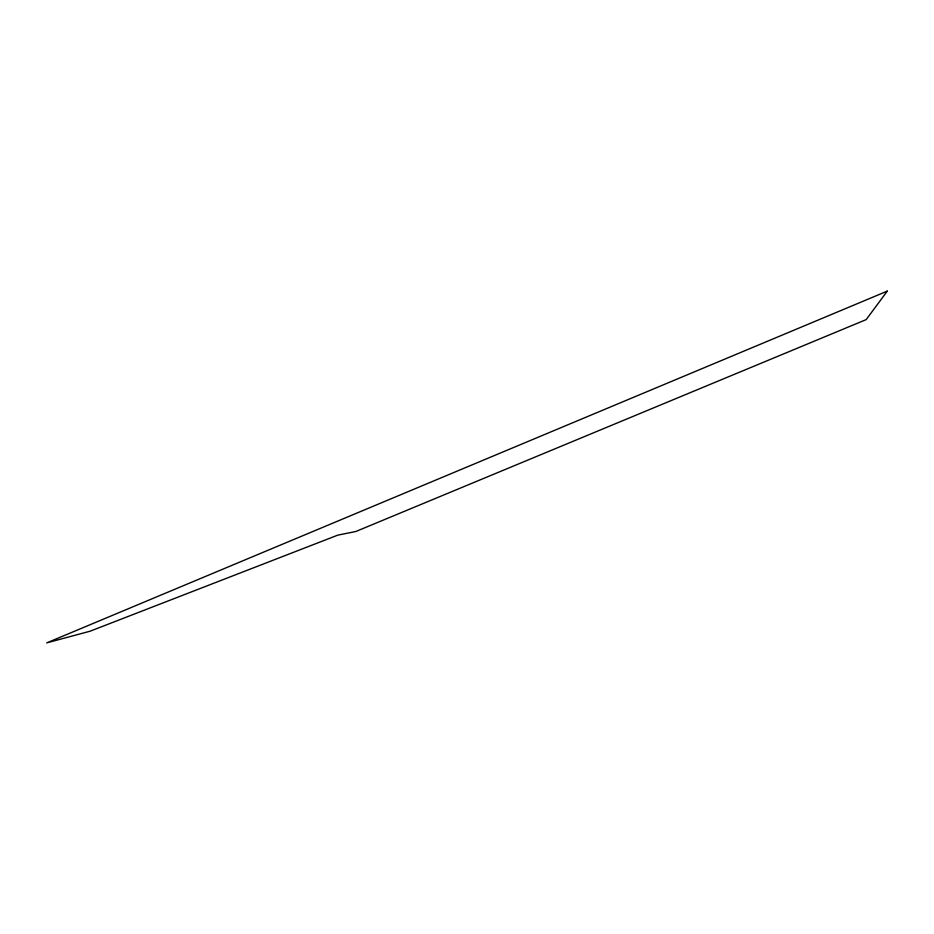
<?xml version="1.0" encoding="UTF-8"?>
<svg xmlns="http://www.w3.org/2000/svg" width="934" height="934" viewBox="0 0 934 934"><rect width="100%" height="100%" fill="white"/><g stroke="black" fill="none" stroke-linecap="round" stroke-linejoin="round"><path stroke-width="1.4" d="M887.3 291.116L866.18 319.615L355.831 531.493L337.781 535.147L90.143 631.186L46.7 642.884L887.3 291.116"/></g></svg>
